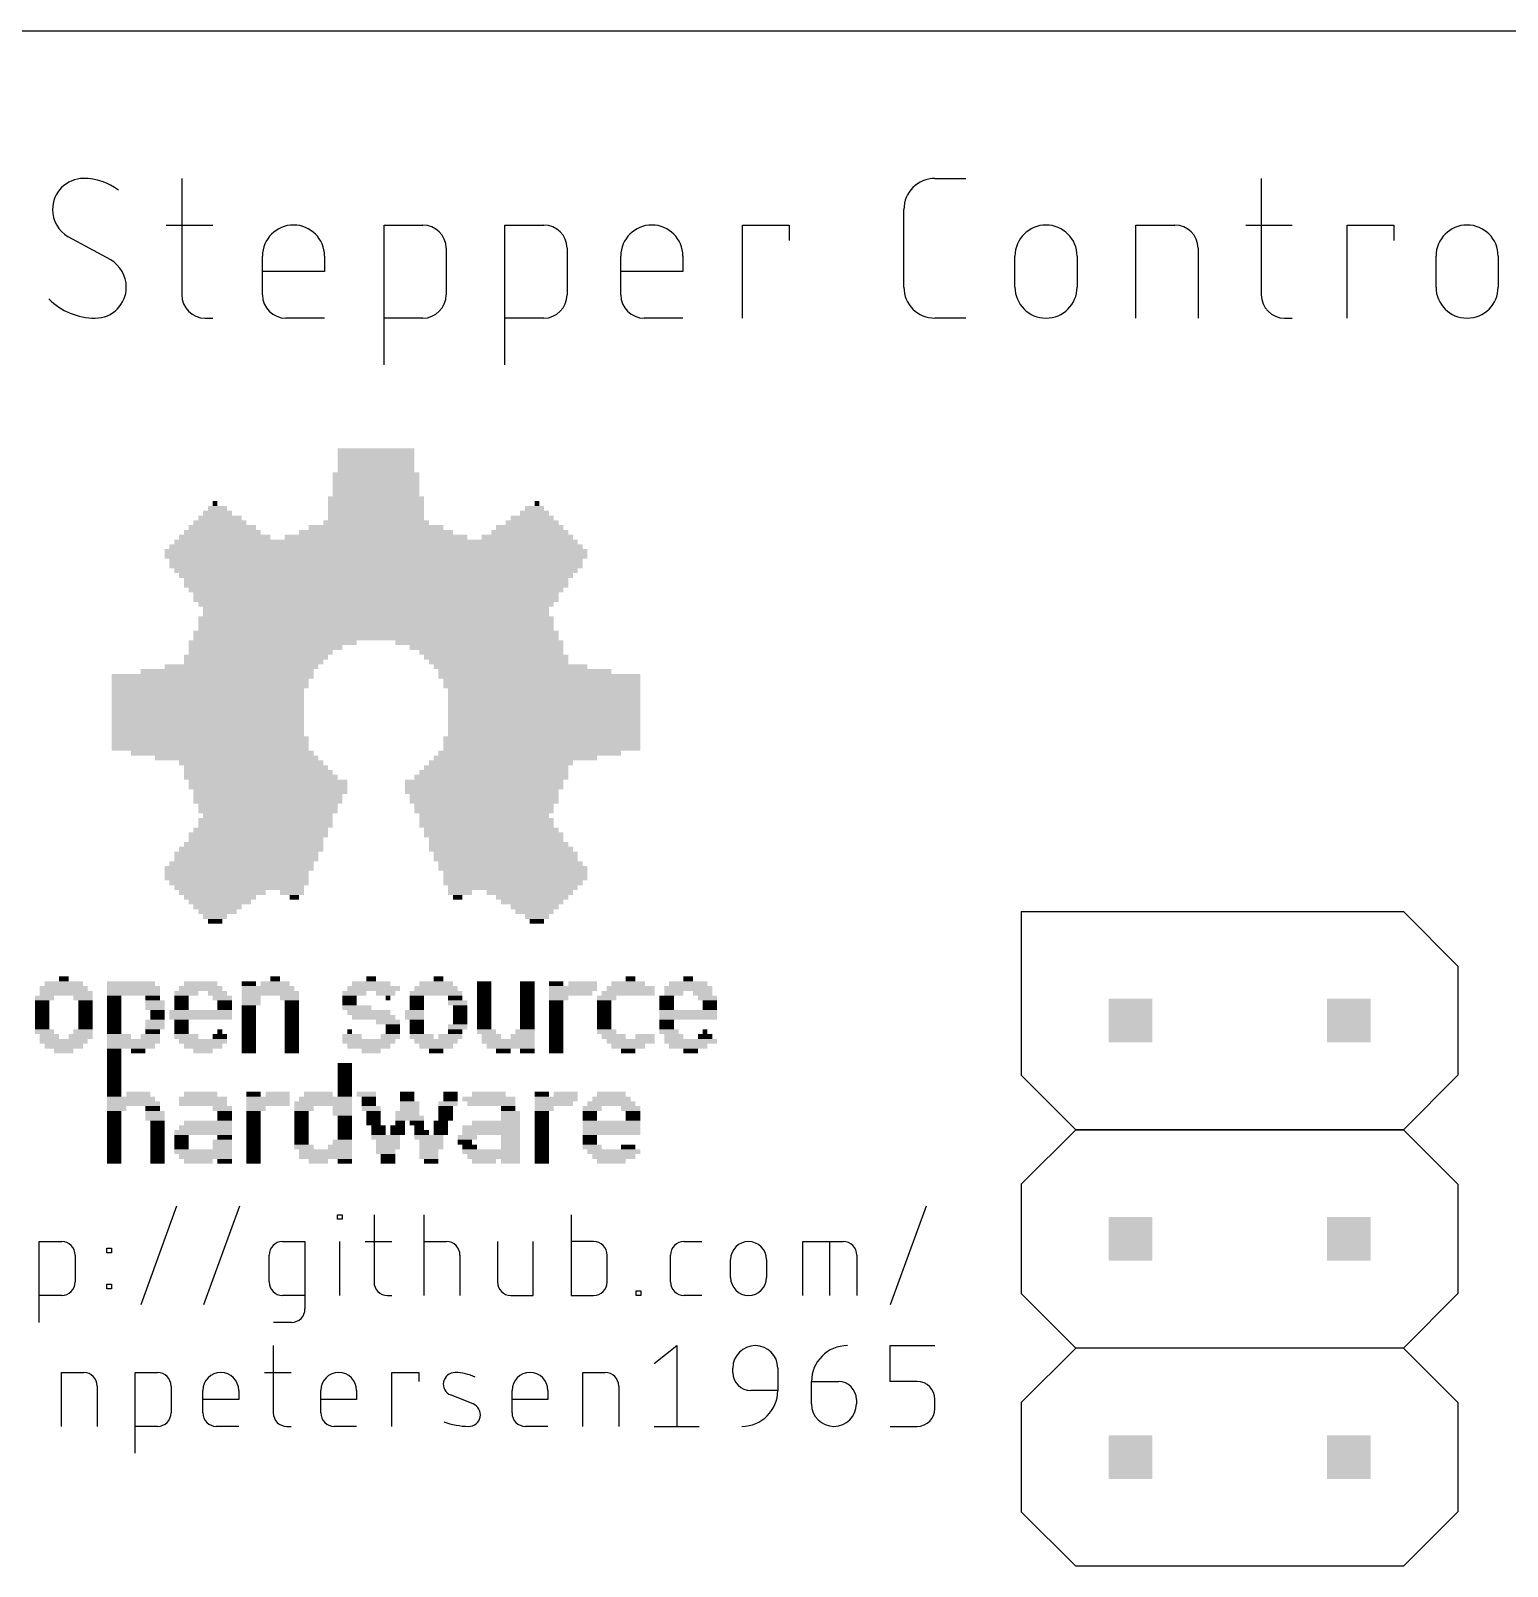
# Model space of a CAD drawing. Extents: x -7 to 99, y 0 to 88.
# Drawn here: x 56.87 to 74.04, y 44.13 to 62 of the extents above; entities that cross this region are included whole.
import ezdxf

# ---------------------------------------------------------------- set-up
doc = ezdxf.new("R2010")
doc.units = 0
for name, color, linetype in [('20', 30, 'CONTINUOUS'), ('21', 253, 'CONTINUOUS'), ('51', 253, 'CONTINUOUS')]:
    doc.layers.add(name, color=color, linetype=linetype)

# ---------------------------------------------------------------- blocks, each defined once
blk = doc.blocks.new('RECT')
blk.add_solid([(-0.5, -0.5), (0.5, -0.5), (-0.5, 0.5), (0.5, 0.5)])

msp = doc.modelspace()

# ---------------------------------------------------------------- linework, layer by layer
at = {"layer": '20'}
msp.add_line((0, 62), (99, 62), dxfattribs=at)
at = {"layer": '21'}
for p, q in [((58.6246, 60.2806), (58.6246, 58.9259)), ((67.3858, 60.2806), (67.747, 60.2806)), ((71.1817, 60.2806), (71.1817, 58.9259)), ((67.0245, 59.0162), (67.0245, 59.9193)), ((58.444, 59.7387), (58.9859, 59.7387)), ((60.9778, 58.1131), (60.9778, 59.7387)), ((60.9778, 59.7387), (61.4294, 59.7387)), ((62.3847, 58.1131), (62.3847, 59.7387)), ((62.3847, 59.7387), (62.8362, 59.7387)), ((65.1473, 58.6549), (65.1473, 59.7387)), ((65.1473, 59.7387), (65.6892, 59.7387)), ((65.6892, 59.7387), (65.6892, 59.5581)), ((69.724, 58.6549), (69.724, 59.7387)), ((69.724, 59.7387), (70.1755, 59.7387)), ((71.0011, 59.7387), (71.5429, 59.7387)), ((72.1814, 58.6549), (72.1814, 59.7387)), ((72.1814, 59.7387), (72.7232, 59.7387)), ((72.7232, 59.7387), (72.7232, 59.5581)), ((57.7991, 59.3323), (57.3024, 59.6032)), ((59.5637, 58.9259), (59.5637, 59.3774)), ((60.2862, 59.3774), (60.2862, 59.1968)), ((61.7003, 59.4678), (61.7003, 58.9259)), ((63.1071, 59.4678), (63.1071, 58.9259)), ((63.732, 58.9259), (63.732, 59.3774)), ((64.4545, 59.3774), (64.4545, 59.1968)), ((68.3172, 59.0162), (68.3172, 59.3774)), ((69.0397, 59.3774), (69.0397, 59.0162)), ((70.4465, 59.4678), (70.4465, 58.6549)), ((73.215, 59.0162), (73.215, 59.3774)), ((73.9374, 59.3774), (73.9374, 59.0162)), ((60.2862, 59.1968), (59.5637, 59.1968)), ((64.4545, 59.1968), (63.732, 59.1968)), ((58.8956, 58.6549), (58.9859, 58.6549)), ((60.2862, 58.6549), (59.8346, 58.6549)), ((61.4294, 58.6549), (60.9778, 58.6549)), ((62.8362, 58.6549), (62.3847, 58.6549)), ((64.4545, 58.6549), (64.003, 58.6549)), ((67.747, 58.6549), (67.3858, 58.6549)), ((71.4526, 58.6549), (71.5429, 58.6549)), ((68.39, 51.75), (70.93, 51.75)), ((68.39, 51.75), (68.39, 51.115)), ((70.93, 51.75), (72.835, 51.75)), ((72.835, 51.75), (73.47, 51.115)), ((68.39, 51.115), (68.39, 49.845)), ((73.47, 51.115), (73.47, 49.845)), ((68.39, 49.845), (69.025, 49.21)), ((73.47, 49.845), (72.835, 49.21)), ((69.025, 49.21), (68.39, 48.575)), ((70.93, 49.21), (69.025, 49.21)), ((69.025, 49.21), (70.93, 49.21)), ((72.835, 49.21), (70.93, 49.21)), ((70.93, 49.21), (72.835, 49.21)), ((72.835, 49.21), (73.47, 48.575)), ((68.39, 48.575), (68.39, 47.305)), ((73.47, 48.575), (73.47, 47.305)), ((58.1515, 47.1777), (58.5692, 48.3263)), ((58.883, 47.1777), (59.3007, 48.3263)), ((66.8687, 47.1777), (67.2864, 48.3263)), ((60.4373, 48.1697), (60.4373, 48.2219)), ((60.4373, 48.2219), (60.4895, 48.2219)), ((60.4895, 48.1697), (60.4373, 48.1697)), ((60.4895, 48.2219), (60.4895, 48.1697)), ((60.8613, 48.2219), (60.8613, 47.4387)), ((61.4433, 47.2821), (61.4433, 48.2219)), ((63.1547, 48.2219), (63.1547, 47.2821)), ((56.9673, 46.9688), (56.9673, 47.9086)), ((56.9673, 47.9086), (57.2284, 47.9086)), ((59.7971, 47.9086), (60.0581, 47.9086)), ((60.0581, 47.9086), (60.0581, 47.1255)), ((60.4634, 47.2821), (60.4634, 47.9086)), ((60.7568, 47.9086), (61.0701, 47.9086)), ((61.4433, 47.9086), (61.7044, 47.9086)), ((62.2967, 47.9086), (62.2967, 47.4387)), ((62.7144, 47.2821), (62.7144, 47.9086)), ((63.4158, 47.9086), (63.1547, 47.9086)), ((64.4661, 47.9086), (64.6749, 47.9086)), ((65.8499, 47.2821), (65.8499, 47.9086)), ((65.8499, 47.9086), (66.3198, 47.9086)), ((66.1632, 47.2821), (66.1632, 47.9086)), ((57.385, 47.752), (57.385, 47.4387)), ((57.7551, 47.7781), (57.7551, 47.8303)), ((57.7551, 47.8303), (57.8073, 47.8303)), ((57.8073, 47.7781), (57.7551, 47.7781)), ((57.8073, 47.8303), (57.8073, 47.7781)), ((59.6404, 47.4387), (59.6404, 47.752)), ((61.861, 47.752), (61.861, 47.2821)), ((63.5724, 47.4387), (63.5724, 47.752)), ((64.3094, 47.4387), (64.3094, 47.752)), ((66.4764, 47.752), (66.4764, 47.2821)), ((65.0094, 47.4909), (65.0094, 47.6998)), ((65.4271, 47.6998), (65.4271, 47.4909)), ((57.7551, 47.3604), (57.7551, 47.4126)), ((57.7551, 47.4126), (57.8073, 47.4126)), ((57.8073, 47.3604), (57.7551, 47.3604)), ((57.8073, 47.4126), (57.8073, 47.3604)), ((57.2284, 47.2821), (56.9673, 47.2821)), ((60.0581, 47.2821), (59.7971, 47.2821)), ((61.0179, 47.2821), (61.0701, 47.2821)), ((62.4534, 47.2821), (62.7144, 47.2821)), ((63.1547, 47.2821), (63.4158, 47.2821)), ((63.912, 47.2821), (63.912, 47.3343)), ((63.912, 47.3343), (63.9642, 47.3343)), ((63.9642, 47.2821), (63.912, 47.2821)), ((63.9642, 47.3343), (63.9642, 47.2821)), ((64.6749, 47.2821), (64.4661, 47.2821)), ((68.39, 47.305), (69.025, 46.67)), ((73.47, 47.305), (72.835, 46.67)), ((59.9015, 46.9688), (59.6926, 46.9688)), ((59.69, 46.6979), (59.69, 45.9147)), ((64.1212, 46.4891), (64.3823, 46.6979)), ((64.3823, 46.6979), (64.3823, 45.7581)), ((66.8644, 46.2802), (66.8644, 46.6979)), ((66.8644, 46.6979), (67.3865, 46.6979)), ((69.025, 46.67), (68.39, 46.035)), ((71.565, 46.67), (69.025, 46.67)), ((72.835, 46.67), (71.565, 46.67)), ((72.835, 46.67), (73.47, 46.035)), ((57.224, 45.7581), (57.224, 46.3846)), ((57.224, 46.3846), (57.4851, 46.3846)), ((58.082, 45.4448), (58.082, 46.3846)), ((58.082, 46.3846), (58.3431, 46.3846)), ((59.5855, 46.3846), (59.8988, 46.3846)), ((61.0696, 45.7581), (61.0696, 46.3846)), ((61.0696, 46.3846), (61.3829, 46.3846)), ((61.3829, 46.3846), (61.3829, 46.2802)), ((63.2895, 45.7581), (63.2895, 46.3846)), ((63.2895, 46.3846), (63.5506, 46.3846)), ((65.0356, 46.3846), (65.0356, 46.4368)), ((65.5577, 46.4368), (65.5577, 46.1758)), ((57.6417, 46.228), (57.6417, 45.7581)), ((58.4997, 46.228), (58.4997, 45.9147)), ((58.8699, 45.9147), (58.8699, 46.1758)), ((59.2876, 46.1758), (59.2876, 46.0714)), ((60.2415, 45.9147), (60.2415, 46.1758)), ((60.6592, 46.1758), (60.6592, 46.0714)), ((62.0135, 46.0192), (61.7524, 46.1236)), ((62.4666, 45.9147), (62.4666, 46.1758)), ((62.8842, 46.1758), (62.8842, 46.0714)), ((63.7072, 46.228), (63.7072, 45.7581)), ((65.5577, 46.1758), (65.2445, 46.1758)), ((65.95, 46.2802), (66.2633, 46.2802)), ((65.95, 46.0192), (65.95, 46.2802)), ((67.1777, 46.2802), (66.8644, 46.2802)), ((59.2876, 46.0714), (58.8699, 46.0714)), ((60.6592, 46.0714), (60.2415, 46.0714)), ((62.8842, 46.0714), (62.4666, 46.0714)), ((66.4721, 46.0714), (66.4721, 46.0192)), ((67.3865, 45.9669), (67.3865, 46.0714)), ((68.39, 46.035), (68.39, 44.765)), ((73.47, 46.035), (73.47, 44.765)), ((58.3431, 45.7581), (58.082, 45.7581)), ((59.2876, 45.7581), (59.0266, 45.7581)), ((59.8466, 45.7581), (59.8988, 45.7581)), ((60.6592, 45.7581), (60.3982, 45.7581)), ((62.8842, 45.7581), (62.6232, 45.7581)), ((64.1212, 45.7581), (64.6433, 45.7581)), ((66.8644, 45.7581), (67.1777, 45.7581)), ((68.39, 44.765), (69.025, 44.13)), ((73.47, 44.765), (72.835, 44.13)), ((71.565, 44.13), (69.025, 44.13)), ((72.835, 44.13), (71.565, 44.13))]:
    msp.add_line(p, q, dxfattribs=at)
for centre, radius, start, end in [((57.483, 59.9193), 0.3612, 89.9995, 180), ((57.483, 59.6032), 0.6773, 53.1301, 89.9995), ((67.3858, 59.9193), 0.3612, 90.0005, 180), ((57.4886, 59.9193), 0.3669, 179.9998, 239.49), ((59.9249, 59.3774), 0.3612, 0, 180), ((61.4294, 59.4677), 0.2709, 0.0007, 90), ((62.8362, 59.4677), 0.2709, 0.0007, 90), ((64.0933, 59.3774), 0.3612, 0, 180), ((68.6784, 59.3774), 0.3612, 0, 180), ((70.1755, 59.4677), 0.2709, 0.0007, 90), ((73.5762, 59.3774), 0.3612, 0, 180), ((57.6128, 59.0162), 0.3669, 0, 59.4898), ((57.6185, 59.0162), 0.3612, 270, 0), ((67.3858, 59.0162), 0.3612, 180, 270), ((68.6784, 59.0162), 0.3612, 180, 0), ((73.5762, 59.0162), 0.3612, 180, 0), ((57.6185, 59.4181), 0.7631, 224.7608, 269.9999), ((58.8956, 58.9259), 0.2709, 180, 270), ((59.8346, 58.9259), 0.2709, 180, 270), ((61.4294, 58.9259), 0.2709, 270, 0), ((62.8362, 58.9259), 0.2709, 270, 0), ((64.003, 58.9259), 0.2709, 180, 270), ((71.4526, 58.9259), 0.2709, 180, 270), ((57.2284, 47.752), 0.1566, 0.0011, 90), ((59.7971, 47.752), 0.1566, 90, 180), ((61.7044, 47.752), 0.1566, 0.0011, 90), ((63.4158, 47.752), 0.1566, 0, 90), ((64.4661, 47.752), 0.1566, 90, 180), ((65.2183, 47.6998), 0.2088, 0, 180), ((66.3198, 47.752), 0.1566, 0, 90), ((57.2284, 47.4387), 0.1566, 270, 0), ((59.7971, 47.4387), 0.1566, 180, 270), ((61.0179, 47.4387), 0.1566, 180, 270), ((62.4534, 47.4387), 0.1566, 180, 270), ((63.4158, 47.4387), 0.1566, 270, 359.9989), ((64.4661, 47.4387), 0.1566, 180, 270), ((65.2183, 47.4909), 0.2088, 180, 0), ((59.9015, 47.1255), 0.1566, 270.0011, 0), ((65.2967, 46.4368), 0.2611, 0, 180), ((66.3677, 46.2802), 0.4177, 90.0004, 180), ((57.4851, 46.228), 0.1566, 0.0011, 90), ((58.3431, 46.228), 0.1566, 0.0011, 90), ((59.0788, 46.1758), 0.2088, 0, 180), ((60.4504, 46.1758), 0.2088, 0, 180), ((61.8027, 46.2493), 0.1354, 89.1826, 248.1983), ((61.7962, 45.7918), 0.5929, 65.7606, 89.1826), ((62.6754, 46.1758), 0.2088, 0, 180), ((63.5506, 46.228), 0.1566, 0.0011, 90), ((65.2445, 46.3846), 0.2088, 180, 270), ((65.14, 46.1758), 0.4177, 270, 0), ((66.2633, 46.0714), 0.2088, 0, 90), ((67.1777, 46.0714), 0.2088, 0, 90), ((61.9632, 45.8935), 0.1354, 269.1826, 68.1983), ((66.2111, 46.0192), 0.2611, 180, 0), ((67.1777, 45.9669), 0.2088, 270, 0), ((58.3431, 45.9147), 0.1566, 270, 0), ((59.0266, 45.9147), 0.1566, 180, 270), ((59.8466, 45.9147), 0.1566, 180, 270), ((60.3982, 45.9147), 0.1566, 180, 270), ((61.9739, 46.6434), 0.8854, 250.2085, 269.1826), ((62.6232, 45.9147), 0.1566, 180, 270)]:
    msp.add_arc(centre, radius, start, end, dxfattribs=at)

# ---------------------------------------------------------------- block references
at = {"layer": '21', "yscale": 0.0559}
for p, xscale in [((60.8845, 57.1127), 0.8941), ((60.8845, 57.0569), 0.8941), ((60.8845, 57.001), 0.8941), ((60.8845, 56.8333), 1.0058), ((60.8845, 56.9451), 0.8941), ((60.8845, 56.8892), 0.8941), ((60.8845, 56.7775), 1.0058), ((60.8845, 56.7216), 1.0058), ((60.8845, 56.6657), 1.0058), ((59.0405, 56.4422), 0.2235), ((59.0126, 56.4981), 0.0559), ((60.8845, 56.5539), 1.1176), ((60.8845, 56.4981), 1.1176), ((60.8845, 56.4422), 1.1176), ((60.8845, 56.6098), 1.0058), ((62.7286, 56.4422), 0.2235), ((62.7565, 56.4981), 0.0559), ((59.0684, 56.2745), 0.6147), ((59.0684, 56.3304), 0.5029), ((59.0405, 56.3863), 0.3353), ((60.8845, 56.2745), 1.2294), ((60.8845, 56.3863), 1.1176), ((60.8845, 56.3304), 1.1176), ((62.7006, 56.2745), 0.6147), ((62.7006, 56.3304), 0.5029), ((62.7286, 56.3863), 0.3353), ((59.1243, 56.1069), 1.0617), ((59.0964, 56.1628), 0.8941), ((59.0964, 56.2187), 0.7823), ((60.8845, 56.1069), 2.1234), ((60.8845, 56.1628), 1.7882), ((60.8845, 56.2187), 1.5646), ((62.6448, 56.1069), 1.0617), ((62.6727, 56.1628), 0.8941), ((62.6727, 56.2187), 0.7823), ((60.8845, 55.9393), 4.9174), ((60.8845, 55.9951), 4.8057), ((60.8845, 56.051), 4.6939), ((60.8845, 55.8834), 4.9174), ((60.8845, 55.8275), 4.8057), ((60.8845, 55.7716), 4.8057), ((60.8845, 55.7157), 4.6939), ((60.8845, 55.6599), 4.5822), ((60.8845, 55.604), 4.4704), ((60.8845, 55.5481), 4.4704), ((60.8845, 55.4922), 4.3586), ((60.8845, 55.4363), 4.2469), ((60.8845, 55.3805), 4.2469), ((60.8845, 55.3246), 4.1351), ((60.8845, 55.2687), 4.0234), ((60.8845, 55.2128), 4.0234), ((60.8845, 55.1569), 4.1351), ((60.8845, 55.1011), 4.1351), ((60.8845, 55.0452), 4.1351), ((59.6831, 54.8775), 1.9558), ((60.8845, 54.9893), 4.2469), ((60.8845, 54.9334), 4.2469), ((62.086, 54.8775), 1.9558), ((59.4875, 54.7099), 1.6764), ((59.5993, 54.8217), 1.7882), ((59.5434, 54.7658), 1.6764), ((62.1698, 54.8217), 1.7882), ((62.2257, 54.7658), 1.6764), ((62.2815, 54.7099), 1.6764), ((58.9846, 54.4864), 2.347), ((59.1523, 54.5423), 2.0117), ((59.3199, 54.5981), 1.7882), ((59.4596, 54.654), 1.6205), ((62.3095, 54.654), 1.6205), ((62.4492, 54.5981), 1.7882), ((62.6168, 54.5423), 2.0117), ((62.7845, 54.4864), 2.347), ((58.9567, 54.4305), 2.2911), ((58.9567, 54.3746), 2.2911), ((58.9287, 54.3187), 2.2352), ((62.8124, 54.4305), 2.2911), ((62.8124, 54.3746), 2.2911), ((62.8403, 54.3187), 2.2352), ((58.9287, 54.2629), 2.2352), ((58.9287, 54.207), 2.2352), ((58.9287, 54.1511), 2.2352), ((62.8403, 54.2629), 2.2352), ((62.8403, 54.207), 2.2352), ((62.8403, 54.1511), 2.2352), ((58.9287, 54.0952), 2.2352), ((58.9287, 54.0393), 2.2352), ((58.9287, 53.9835), 2.2352), ((62.8403, 54.0952), 2.2352), ((62.8403, 54.0393), 2.2352), ((62.8403, 53.9835), 2.2352), ((58.9287, 53.9276), 2.2352), ((58.9287, 53.8717), 2.2352), ((58.9287, 53.8158), 2.2352), ((62.8403, 53.9276), 2.2352), ((62.8403, 53.8717), 2.2352), ((62.8403, 53.8158), 2.2352), ((58.9567, 53.7599), 2.2911), ((58.9567, 53.7041), 2.2911), ((58.9567, 53.6482), 2.2911), ((59.0964, 53.5923), 2.1234), ((62.6727, 53.5923), 2.1234), ((62.8124, 53.7599), 2.2911), ((62.8124, 53.7041), 2.2911), ((62.8124, 53.6482), 2.2911), ((59.264, 53.5364), 1.8999), ((59.4317, 53.4805), 1.6764), ((59.4875, 53.4247), 1.6764), ((62.2815, 53.4247), 1.6764), ((62.3374, 53.4805), 1.6764), ((62.5051, 53.5364), 1.8999), ((59.5434, 53.3129), 1.7882), ((59.5155, 53.3688), 1.7323), ((59.6272, 53.257), 1.844), ((62.1418, 53.257), 1.844), ((62.2257, 53.3129), 1.7882), ((62.2536, 53.3688), 1.7323), ((59.6272, 53.2011), 1.844), ((59.6552, 53.1453), 1.7882), ((59.6272, 53.0894), 1.7323), ((62.1418, 53.2011), 1.844), ((62.1139, 53.1453), 1.7882), ((62.1418, 53.0894), 1.7323), ((59.6272, 53.0335), 1.7323), ((59.6272, 52.9776), 1.6205), ((59.6272, 52.9217), 1.6205), ((62.1418, 53.0335), 1.7323), ((62.1418, 52.9776), 1.6205), ((62.1418, 52.9217), 1.6205), ((59.5434, 52.6982), 1.5646), ((59.5993, 52.81), 1.5646), ((59.5993, 52.7541), 1.5646), ((59.6272, 52.8659), 1.5088), ((62.1418, 52.8659), 1.5088), ((62.1698, 52.81), 1.5646), ((62.1698, 52.7541), 1.5646), ((62.2257, 52.6982), 1.5646), ((59.4596, 52.5306), 1.6205), ((59.5155, 52.6423), 1.6205), ((59.4875, 52.5865), 1.5646), ((62.2536, 52.6423), 1.6205), ((62.2815, 52.5865), 1.5646), ((62.3095, 52.5306), 1.6205), ((59.3758, 52.4188), 1.6764), ((59.3758, 52.3629), 1.6764), ((59.4317, 52.4747), 1.6764), ((62.3374, 52.4747), 1.6764), ((62.3933, 52.4188), 1.6764), ((62.3933, 52.3629), 1.6764), ((59.264, 52.1953), 1.6764), ((59.292, 52.2512), 1.7323), ((59.3199, 52.3071), 1.6764), ((62.4492, 52.3071), 1.6764), ((62.4771, 52.2512), 1.7323), ((62.5051, 52.1953), 1.6764), ((59.264, 52.1394), 1.6764), ((59.292, 52.0835), 1.6205), ((59.292, 52.0277), 1.5088), ((62.4771, 52.0835), 1.6205), ((62.5051, 52.1394), 1.6764), ((62.4771, 52.0277), 1.5088), ((59.0964, 51.9718), 1.0058), ((59.0684, 51.9159), 0.8382), ((59.0684, 51.86), 0.7264), ((59.0405, 51.8041), 0.5588), ((59.9066, 51.9718), 0.2794), ((59.9346, 51.9159), 0.1118), ((61.8624, 51.9718), 0.2794), ((61.8345, 51.9159), 0.1118), ((62.6727, 51.9718), 1.0058), ((62.7006, 51.9159), 0.8382), ((62.7006, 51.86), 0.7264), ((62.7286, 51.8041), 0.5588), ((59.0405, 51.7483), 0.447), ((59.0126, 51.6924), 0.2794), ((59.0126, 51.6365), 0.1676), ((62.7286, 51.7483), 0.447), ((62.7565, 51.6924), 0.2794), ((62.7565, 51.6365), 0.1676), ((57.2523, 50.9101), 0.447), ((57.2523, 50.9659), 0.1118), ((58.0347, 50.9101), 0.5588), ((58.8449, 50.9101), 0.3912), ((59.4037, 50.9101), 0.1676), ((59.7111, 50.9101), 0.3353), ((59.7111, 50.9659), 0.1118), ((60.8287, 50.9101), 0.447), ((60.8287, 50.9659), 0.1118), ((61.583, 50.9101), 0.3912), ((61.611, 50.9659), 0.1118), ((62.1418, 50.9101), 0.1676), ((62.6448, 50.9101), 0.1676), ((62.98, 50.9101), 0.1676), ((63.2874, 50.9101), 0.3353), ((63.8182, 50.9101), 0.3912), ((63.8462, 50.9659), 0.1118), ((64.5167, 50.9101), 0.447), ((64.5167, 50.9659), 0.1118), ((57.0288, 50.7424), 0.2235), ((57.2523, 50.8542), 0.5588), ((57.2803, 50.7983), 0.6147), ((57.4759, 50.7424), 0.2235), ((58.0626, 50.8542), 0.6147), ((58.0626, 50.7983), 0.6147), ((57.8391, 50.7424), 0.1676), ((58.2861, 50.7424), 0.1676), ((58.6773, 50.7983), 0.2794), ((58.6214, 50.7424), 0.1676), ((58.8449, 50.8542), 0.5029), ((59.0405, 50.7983), 0.2235), ((59.0964, 50.7424), 0.2235), ((59.6272, 50.8542), 0.6147), ((59.6552, 50.7983), 0.6706), ((59.4317, 50.7424), 0.2235), ((59.8787, 50.7424), 0.2235), ((60.6331, 50.7983), 0.2794), ((60.5772, 50.7424), 0.1676), ((60.8566, 50.8542), 0.6147), ((60.9963, 50.7983), 0.2235), ((61.0242, 50.7424), 0.0559), ((61.583, 50.7983), 0.6147), ((61.3595, 50.7424), 0.1676), ((61.583, 50.8542), 0.5029), ((61.8066, 50.7424), 0.1676), ((62.1418, 50.8542), 0.1676), ((62.1418, 50.7983), 0.1676), ((62.1418, 50.7424), 0.1676), ((62.6448, 50.8542), 0.1676), ((62.6448, 50.7983), 0.1676), ((62.6448, 50.7424), 0.1676), ((63.1756, 50.8542), 0.5588), ((63.1477, 50.7983), 0.5029), ((63.008, 50.7424), 0.2235), ((63.5668, 50.7424), 0.2235), ((63.8182, 50.7983), 0.6147), ((63.8462, 50.8542), 0.5588), ((64.2653, 50.7424), 0.1676), ((64.5167, 50.8542), 0.5588), ((64.3491, 50.7983), 0.2235), ((64.6844, 50.7983), 0.2235), ((64.7403, 50.7424), 0.2235), ((57.0009, 50.6865), 0.1676), ((57.0009, 50.6307), 0.1676), ((57.0009, 50.5748), 0.1676), ((57.5038, 50.6865), 0.1676), ((57.5038, 50.6307), 0.1676), ((57.5038, 50.5748), 0.1676), ((57.8391, 50.6865), 0.1676), ((57.8391, 50.6307), 0.1676), ((57.8391, 50.5748), 0.1676), ((58.3141, 50.6865), 0.2235), ((58.3141, 50.6307), 0.2235), ((58.342, 50.5748), 0.1676), ((58.8449, 50.5748), 0.7264), ((58.6214, 50.6865), 0.1676), ((58.6214, 50.6307), 0.1676), ((59.1243, 50.6865), 0.1676), ((59.1243, 50.6307), 0.1676), ((59.4317, 50.6865), 0.2235), ((59.4037, 50.6307), 0.1676), ((59.4037, 50.5748), 0.1676), ((59.9066, 50.6865), 0.1676), ((59.9066, 50.6307), 0.1676), ((59.9066, 50.5748), 0.1676), ((60.661, 50.6307), 0.3353), ((60.5772, 50.6865), 0.1676), ((60.8007, 50.5748), 0.5029), ((61.3316, 50.5748), 0.2235), ((61.3595, 50.6865), 0.1676), ((61.3595, 50.6307), 0.1676), ((61.8345, 50.6865), 0.2235), ((61.8624, 50.6307), 0.1676), ((61.8624, 50.5748), 0.1676), ((62.1418, 50.6865), 0.1676), ((62.1418, 50.6307), 0.1676), ((62.1418, 50.5748), 0.1676), ((62.6448, 50.6865), 0.1676), ((62.6448, 50.6307), 0.1676), ((62.6448, 50.5748), 0.1676), ((62.98, 50.6865), 0.1676), ((62.98, 50.6307), 0.1676), ((62.98, 50.5748), 0.1676), ((63.5388, 50.6865), 0.1676), ((63.5388, 50.6307), 0.1676), ((63.5388, 50.5748), 0.1676), ((64.5167, 50.5748), 0.6706), ((64.2653, 50.6865), 0.1676), ((64.2653, 50.6307), 0.1676), ((64.7682, 50.6865), 0.1676), ((64.7682, 50.6307), 0.1676), ((57.0009, 50.5189), 0.1676), ((57.0009, 50.463), 0.1676), ((57.0009, 50.4071), 0.1676), ((57.5038, 50.5189), 0.1676), ((57.5038, 50.463), 0.1676), ((57.5038, 50.4071), 0.1676), ((57.8391, 50.5189), 0.1676), ((57.8391, 50.463), 0.1676), ((57.8391, 50.4071), 0.1676), ((58.3141, 50.463), 0.2235), ((58.3141, 50.4071), 0.2235), ((58.342, 50.5189), 0.1676), ((58.8449, 50.5189), 0.7264), ((58.6214, 50.463), 0.1676), ((58.6214, 50.4071), 0.1676), ((59.4037, 50.5189), 0.1676), ((59.4037, 50.463), 0.1676), ((59.4037, 50.4071), 0.1676), ((59.9066, 50.5189), 0.1676), ((59.9066, 50.463), 0.1676), ((59.9066, 50.4071), 0.1676), ((60.8566, 50.5189), 0.5029), ((61.0242, 50.463), 0.2794), ((61.0801, 50.4071), 0.1676), ((61.3316, 50.5189), 0.2235), ((61.3595, 50.463), 0.1676), ((61.3595, 50.4071), 0.1676), ((61.8345, 50.4071), 0.2235), ((61.8624, 50.5189), 0.1676), ((61.8624, 50.463), 0.1676), ((62.1418, 50.5189), 0.1676), ((62.1418, 50.463), 0.1676), ((62.1418, 50.4071), 0.1676), ((62.6448, 50.5189), 0.1676), ((62.6448, 50.463), 0.1676), ((62.6448, 50.4071), 0.1676), ((62.98, 50.5189), 0.1676), ((62.98, 50.463), 0.1676), ((62.98, 50.4071), 0.1676), ((63.5388, 50.5189), 0.1676), ((63.5388, 50.463), 0.1676), ((63.5388, 50.4071), 0.1676), ((64.5167, 50.5189), 0.6706), ((64.2653, 50.463), 0.1676), ((64.2653, 50.4071), 0.1676), ((57.0288, 50.3513), 0.2235), ((57.0847, 50.2954), 0.2235), ((57.2523, 50.2395), 0.5588), ((57.4479, 50.2954), 0.2794), ((57.4759, 50.3513), 0.2235), ((57.8391, 50.3513), 0.1676), ((57.895, 50.2954), 0.2794), ((58.0626, 50.2395), 0.6147), ((58.2582, 50.2954), 0.2235), ((58.2861, 50.3513), 0.1676), ((58.6214, 50.3513), 0.1676), ((58.6773, 50.2954), 0.2794), ((58.8729, 50.2395), 0.5588), ((59.0684, 50.2954), 0.1676), ((59.0684, 50.3513), 0.0559), ((59.4037, 50.3513), 0.1676), ((59.4037, 50.2954), 0.1676), ((59.4037, 50.2395), 0.1676), ((59.9066, 50.3513), 0.1676), ((59.9066, 50.2954), 0.1676), ((59.9066, 50.2395), 0.1676), ((60.6051, 50.2954), 0.2235), ((60.8007, 50.2395), 0.6147), ((60.5772, 50.3513), 0.0559), ((61.0522, 50.2954), 0.2235), ((61.0801, 50.3513), 0.1676), ((61.3595, 50.3513), 0.1676), ((61.4154, 50.2954), 0.2794), ((61.583, 50.2395), 0.5029), ((61.7507, 50.2954), 0.2794), ((61.8066, 50.3513), 0.1676), ((62.1698, 50.3513), 0.2235), ((62.4212, 50.2395), 0.6147), ((62.2257, 50.2954), 0.2235), ((62.5889, 50.2954), 0.2794), ((62.6168, 50.3513), 0.2235), ((62.98, 50.3513), 0.1676), ((62.98, 50.2954), 0.1676), ((62.98, 50.2395), 0.1676), ((63.5668, 50.3513), 0.2235), ((63.6506, 50.2954), 0.2794), ((63.8462, 50.2395), 0.5588), ((64.0138, 50.2954), 0.2235), ((64.2932, 50.3513), 0.2235), ((64.3491, 50.2954), 0.2235), ((64.5447, 50.2395), 0.6147), ((64.7123, 50.2954), 0.1676), ((64.7123, 50.3513), 0.0559), ((57.2523, 50.1836), 0.447), ((57.2523, 50.1277), 0.2235), ((58.0347, 50.1836), 0.5588), ((57.8391, 50.1277), 0.1676), ((57.8391, 50.0719), 0.1676), ((57.8391, 50.016), 0.1676), ((58.1185, 50.1277), 0.1676), ((58.8729, 50.1836), 0.447), ((58.8729, 50.1277), 0.2235), ((59.4037, 50.1836), 0.1676), ((59.4037, 50.1277), 0.1676), ((59.9066, 50.1836), 0.1676), ((59.9066, 50.1277), 0.1676), ((60.8007, 50.1836), 0.5029), ((60.8287, 50.1277), 0.2235), ((61.583, 50.1836), 0.3912), ((61.583, 50.1277), 0.1676), ((62.4492, 50.1836), 0.5588), ((62.3654, 50.1277), 0.1676), ((62.6448, 50.1277), 0.1676), ((62.98, 50.1836), 0.1676), ((62.98, 50.1277), 0.1676), ((63.8182, 50.1836), 0.3912), ((63.8182, 50.1277), 0.1676), ((64.5167, 50.1836), 0.447), ((64.5447, 50.1277), 0.1676), ((57.8391, 49.9601), 0.1676), ((57.8391, 49.9042), 0.1676), ((57.8391, 49.8483), 0.1676), ((60.5213, 49.9601), 0.1676), ((60.5213, 49.9042), 0.1676), ((60.5213, 49.8483), 0.1676), ((57.8391, 49.7925), 0.1676), ((57.8391, 49.7366), 0.1676), ((57.8391, 49.6807), 0.1676), ((60.5213, 49.7925), 0.1676), ((60.5213, 49.7366), 0.1676), ((60.5213, 49.6807), 0.1676), ((57.8391, 49.6248), 0.1676), ((58.0347, 49.5689), 0.5588), ((58.0626, 49.5131), 0.6147), ((58.1185, 49.6248), 0.2794), ((58.8729, 49.5689), 0.5588), ((58.8729, 49.5131), 0.5588), ((58.8449, 49.6248), 0.3912), ((59.4596, 49.6248), 0.1676), ((59.6272, 49.5689), 0.5029), ((59.6272, 49.5131), 0.5029), ((59.739, 49.6248), 0.2794), ((60.2699, 49.5131), 0.6706), ((60.2978, 49.5689), 0.6147), ((60.214, 49.6248), 0.3353), ((60.5213, 49.6248), 0.1676), ((60.7728, 49.6248), 0.2235), ((60.8007, 49.5689), 0.1676), ((60.8007, 49.5131), 0.1676), ((61.2757, 49.5131), 0.2235), ((61.2478, 49.6248), 0.1676), ((61.2478, 49.5689), 0.1676), ((61.7227, 49.5131), 0.2235), ((61.7507, 49.6248), 0.1676), ((61.7507, 49.5689), 0.1676), ((62.1977, 49.5689), 0.6147), ((62.2257, 49.5131), 0.5588), ((62.1977, 49.6248), 0.3912), ((62.98, 49.5689), 0.5029), ((62.8124, 49.6248), 0.1676), ((62.9521, 49.5131), 0.447), ((63.0918, 49.6248), 0.2794), ((63.6227, 49.5131), 0.5588), ((63.6227, 49.5689), 0.447), ((63.6227, 49.6248), 0.3353), ((57.867, 49.4572), 0.2235), ((57.8391, 49.4013), 0.1676), ((57.8391, 49.3454), 0.1676), ((58.2861, 49.4572), 0.1676), ((58.3141, 49.4013), 0.2235), ((58.3141, 49.3454), 0.2235), ((59.0964, 49.4572), 0.2235), ((59.1243, 49.4013), 0.1676), ((59.1243, 49.3454), 0.1676), ((59.4875, 49.4572), 0.2235), ((59.4596, 49.4013), 0.1676), ((59.4596, 49.3454), 0.1676), ((60.0463, 49.4572), 0.2235), ((60.0184, 49.4013), 0.1676), ((60.0184, 49.3454), 0.1676), ((60.4934, 49.4572), 0.2235), ((60.4934, 49.4013), 0.2235), ((60.5213, 49.3454), 0.1676), ((60.8287, 49.4572), 0.2235), ((60.8566, 49.4013), 0.1676), ((60.8566, 49.3454), 0.1676), ((61.2757, 49.3454), 0.3353), ((61.2478, 49.4013), 0.2794), ((61.2757, 49.4572), 0.2235), ((61.6948, 49.4572), 0.1676), ((61.6948, 49.4013), 0.1676), ((61.6948, 49.3454), 0.1676), ((62.4212, 49.4572), 0.1676), ((62.4492, 49.4013), 0.2235), ((62.4492, 49.3454), 0.2235), ((62.8403, 49.4572), 0.2235), ((62.8124, 49.4013), 0.1676), ((62.8124, 49.3454), 0.1676), ((63.3991, 49.4572), 0.2235), ((63.3712, 49.4013), 0.1676), ((63.3712, 49.3454), 0.1676), ((63.8462, 49.4572), 0.2235), ((63.8741, 49.4013), 0.1676), ((63.8741, 49.3454), 0.1676), ((57.8391, 49.2895), 0.1676), ((57.8391, 49.2337), 0.1676), ((57.8391, 49.1778), 0.1676), ((57.8391, 49.1219), 0.1676), ((58.342, 49.2895), 0.1676), ((58.342, 49.2337), 0.1676), ((58.342, 49.1778), 0.1676), ((58.342, 49.1219), 0.1676), ((58.8729, 49.1778), 0.6706), ((58.6214, 49.1219), 0.1676), ((58.9008, 49.2337), 0.6147), ((58.9287, 49.2895), 0.5588), ((59.1243, 49.1219), 0.1676), ((59.4596, 49.2895), 0.1676), ((59.4596, 49.2337), 0.1676), ((59.4596, 49.1778), 0.1676), ((59.4596, 49.1219), 0.1676), ((60.0184, 49.2895), 0.1676), ((60.0184, 49.2337), 0.1676), ((60.0184, 49.1778), 0.1676), ((60.0184, 49.1219), 0.1676), ((60.5213, 49.2895), 0.1676), ((60.5213, 49.2337), 0.1676), ((60.5213, 49.1778), 0.1676), ((60.5213, 49.1219), 0.1676), ((60.8566, 49.2895), 0.1676), ((60.9963, 49.1219), 0.3353), ((60.9125, 49.2337), 0.1676), ((60.9125, 49.1778), 0.1676), ((61.136, 49.2337), 0.1676), ((61.136, 49.1778), 0.1676), ((61.1639, 49.2895), 0.1118), ((61.3595, 49.2895), 0.1676), ((61.3875, 49.2337), 0.1118), ((61.4154, 49.1778), 0.1676), ((61.4992, 49.1219), 0.3353), ((61.6389, 49.2895), 0.1676), ((61.6389, 49.2337), 0.1676), ((61.6389, 49.1778), 0.1676), ((61.9463, 49.1219), 0.2235), ((62.2257, 49.2337), 0.6706), ((62.2257, 49.1778), 0.6706), ((62.2815, 49.2895), 0.5588), ((62.4492, 49.1219), 0.2235), ((62.8124, 49.2895), 0.1676), ((62.8124, 49.2337), 0.1676), ((62.8124, 49.1778), 0.1676), ((62.8124, 49.1219), 0.1676), ((63.6227, 49.2895), 0.6706), ((63.6227, 49.2337), 0.6706), ((63.6227, 49.1778), 0.6706), ((63.3712, 49.1219), 0.1676), ((57.8391, 49.066), 0.1676), ((57.8391, 49.0101), 0.1676), ((57.8391, 48.9543), 0.1676), ((58.342, 49.066), 0.1676), ((58.342, 49.0101), 0.1676), ((58.342, 48.9543), 0.1676), ((58.6214, 49.066), 0.1676), ((58.6214, 49.0101), 0.1676), ((58.8729, 48.9543), 0.6706), ((59.0964, 49.066), 0.2235), ((59.0964, 49.0101), 0.2235), ((59.4596, 49.066), 0.1676), ((59.4596, 49.0101), 0.1676), ((59.4596, 48.9543), 0.1676), ((60.0184, 49.066), 0.1676), ((60.0463, 49.0101), 0.2235), ((60.2978, 48.9543), 0.6147), ((60.4654, 49.0101), 0.2794), ((60.4934, 49.066), 0.2235), ((61.0242, 49.066), 0.2794), ((61.0242, 49.0101), 0.2794), ((60.9963, 48.9543), 0.2235), ((61.5272, 49.066), 0.2794), ((61.5272, 49.0101), 0.2794), ((61.4992, 48.9543), 0.2235), ((61.9183, 49.066), 0.1676), ((61.9742, 49.0101), 0.1676), ((62.2257, 48.9543), 0.6706), ((62.4492, 49.066), 0.2235), ((62.4492, 49.0101), 0.2235), ((62.8124, 49.066), 0.1676), ((62.8124, 49.0101), 0.1676), ((62.8124, 48.9543), 0.1676), ((63.3991, 49.0101), 0.2235), ((63.3712, 49.066), 0.1676), ((63.6506, 48.9543), 0.6147), ((63.8182, 49.0101), 0.1676), ((57.8391, 48.8984), 0.1676), ((57.8391, 48.8425), 0.1676), ((58.342, 48.8984), 0.1676), ((58.342, 48.8425), 0.1676), ((58.9008, 48.8984), 0.6147), ((58.817, 48.8425), 0.3353), ((59.1243, 48.8425), 0.1676), ((59.4596, 48.8984), 0.1676), ((59.4596, 48.8425), 0.1676), ((60.2978, 48.8984), 0.6147), ((60.214, 48.8425), 0.2235), ((60.5213, 48.8425), 0.1676), ((61.0242, 48.8984), 0.1676), ((61.0242, 48.8425), 0.1676), ((61.4992, 48.8984), 0.2235), ((61.5272, 48.8425), 0.1676), ((62.2536, 48.8984), 0.6147), ((62.1418, 48.8425), 0.2794), ((62.4492, 48.8425), 0.2235), ((62.8124, 48.8984), 0.1676), ((62.8124, 48.8425), 0.1676), ((63.6506, 48.8984), 0.5029), ((63.6227, 48.8425), 0.3353)]:
    msp.add_blockref('RECT', p, dxfattribs=dict(at, xscale=xscale))
at = {"layer": '51', "xscale": 0.508, "yscale": 0.508}
for p in [(69.66, 50.48), (72.2, 50.48), (69.66, 47.94), (72.2, 47.94), (69.66, 45.4), (72.2, 45.4)]:
    msp.add_blockref('RECT', p, dxfattribs=at)

doc.saveas('drawing.dxf')
